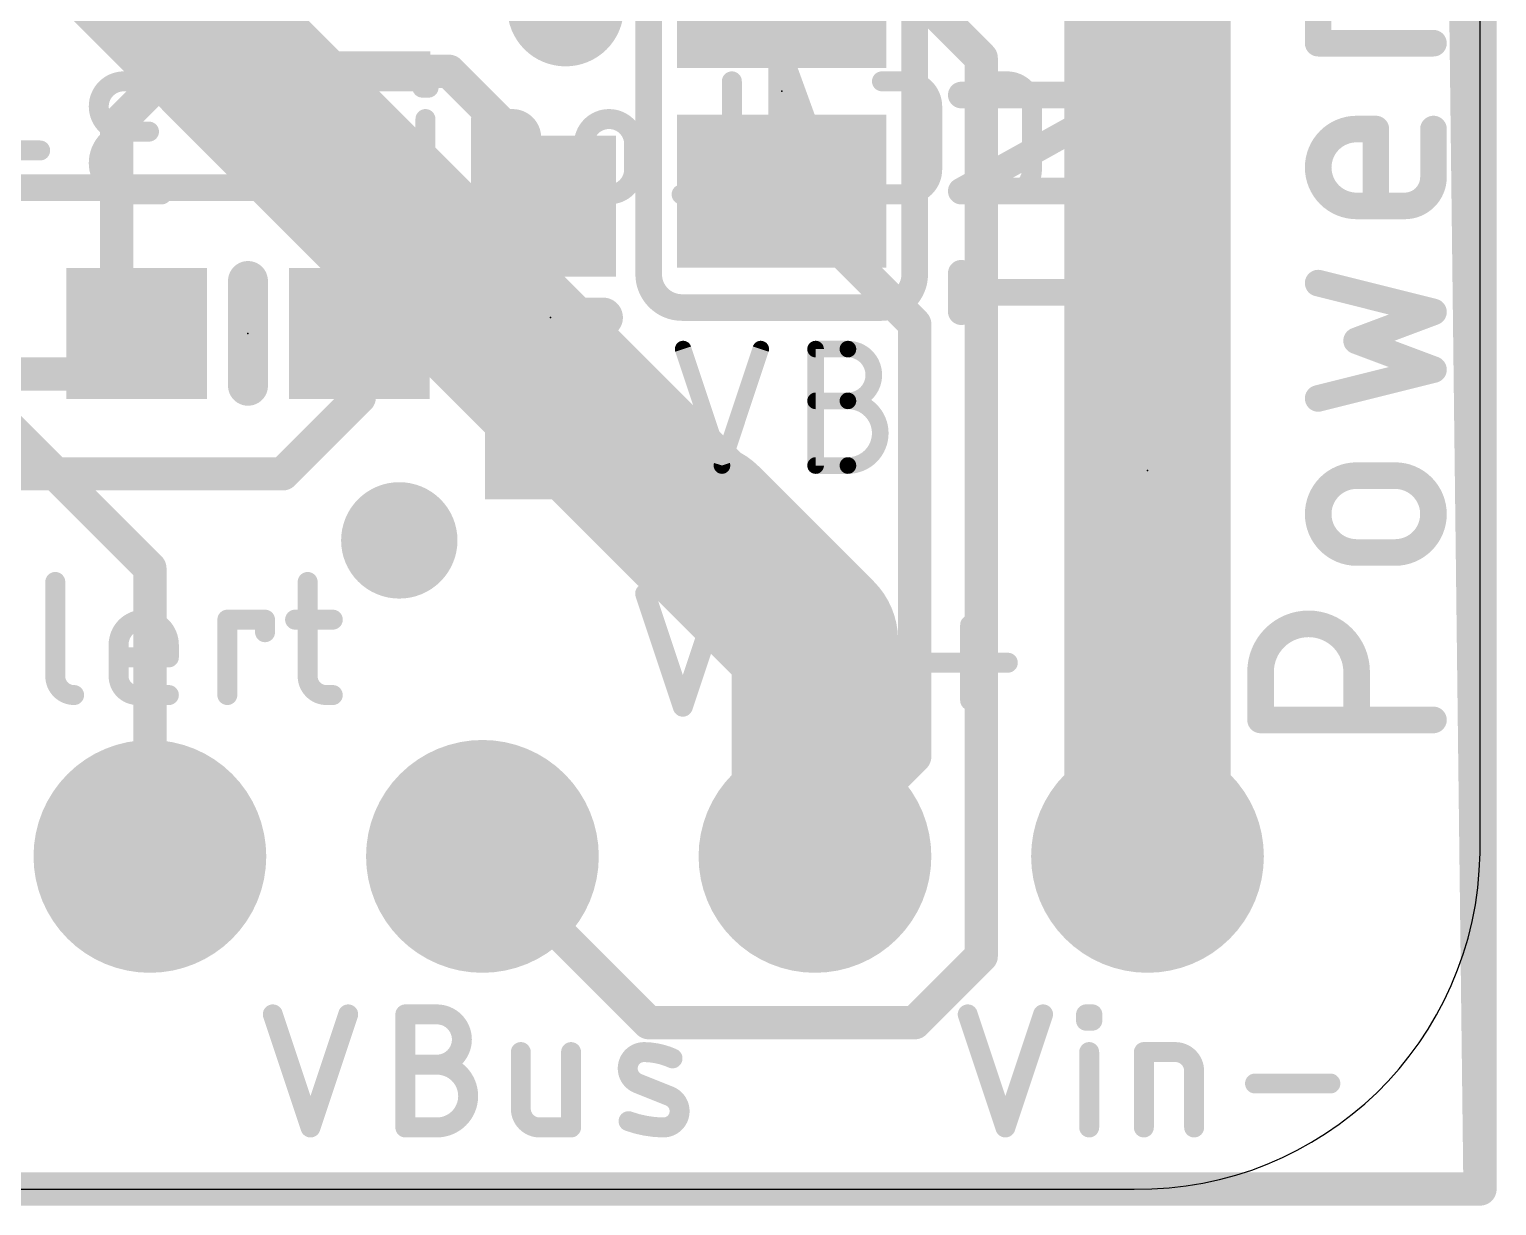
# Model space of a CAD drawing. Extents: x -0.1 to 23, y -0.1 to 23.
# Drawn here: x 11.78 to 22.99, y -0.13 to 8.86 of the extents above; entities that cross this region are included whole.
import ezdxf

# ---------------------------------------------------------------- set-up
doc = ezdxf.new("R2010")
doc.units = 0
for name, color, linetype in [('1', 12, 'CONTINUOUS'), ('16', 5, 'CONTINUOUS'), ('17', 110, 'CONTINUOUS'), ('18', 110, 'CONTINUOUS'), ('20', 31, 'CONTINUOUS'), ('21', 40, 'CONTINUOUS'), ('22', 6, 'CONTINUOUS'), ('23', 53, 'CONTINUOUS')]:
    doc.layers.add(name, color=color, linetype=linetype)

# ---------------------------------------------------------------- blocks, each defined once
blk = doc.blocks.new('RECT')
blk.add_solid([(-0.5, -0.5), (0.5, -0.5), (-0.5, 0.5), (0.5, 0.5)])
blk = doc.blocks.new('PIE')
at = {"const_width": 0.5}
blk.add_lwpolyline([(0, -0.25, 1), (0, 0.25, 1), (0, -0.25)], format="xyb", dxfattribs=at)
blk = doc.blocks.new('ROUNDP')
at = {"const_width": 0.5}
blk.add_lwpolyline([(0, -0.25, 1), (0, 0.25, 1), (0, -0.25)], format="xyb", dxfattribs=at)
blk = doc.blocks.new('ROUNDV')
at = {"const_width": 0.5}
blk.add_lwpolyline([(0, -0.25, 1), (0, 0.25, 1), (0, -0.25)], format="xyb", dxfattribs=at)

msp = doc.modelspace()

# ---------------------------------------------------------------- linework, layer by layer
at = {"layer": '1', "const_width": 0.254}
for points in [[(22.733, 10.5664), (22.86, 0)], [(19.05, 8.636), (18.542, 9.144)], [(19.05, 8.636), (19.05, 1.778)], [(12.853, 8.535), (12.446, 8.128)], [(14.3478, 8.535), (12.853, 8.535)], [(14.3478, 8.535), (14.9845, 8.535)], [(15.7607, 7.7588), (14.9845, 8.535)], [(12.446, 8.128), (12.446, 6.5336)], [(14.3478, 7.885), (14.3478, 6.5821)], [(15.7607, 7.5048), (15.7607, 7.7588)], [(17.526, 7.62), (18.542, 6.604)], [(18.542, 6.604), (18.542, 3.302)], [(12.5993, 6.5336), (12.2887, 6.223)], [(12.5993, 6.5336), (12.446, 6.5336)], [(14.3478, 6.5821), (14.2993, 6.5336)], [(14.2993, 6.5336), (14.2993, 6.0443)], [(12.2887, 6.223), (9.15, 6.223)], [(14.2993, 6.0443), (13.716, 5.461)], [(13.716, 5.461), (10.16, 5.461)], [(17.78, 2.54), (18.542, 3.302)], [(15.24, 2.54), (16.51, 1.27)], [(18.542, 1.27), (19.05, 1.778)], [(16.51, 1.27), (18.542, 1.27)], [(22.86, 0), (0, 0)]]:
    msp.add_lwpolyline(points, dxfattribs=at)
at = {"layer": '1', "const_width": 0.127}
for points in [[(19.1135, 8.636, 1), (18.9865, 8.636)], [(19.0051, 8.5911, 1), (19.0949, 8.6809)], [(12.853, 8.5985, 1), (12.853, 8.4715)], [(12.8979, 8.4901, 1), (12.8081, 8.5799)], [(14.3478, 8.5985, 1), (14.3478, 8.4715)], [(14.3478, 8.4715, 1), (14.3478, 8.5985)], [(15.0294, 8.5799, 1), (14.9396, 8.4901)], [(14.9845, 8.4715, 1), (14.9845, 8.5985)], [(12.5095, 8.128, 1), (12.3825, 8.128)], [(12.4011, 8.1729, 1), (12.4909, 8.0831)], [(14.4113, 7.885, 1), (14.2843, 7.885)], [(15.8242, 7.7588, 1), (15.6972, 7.7588)], [(15.7158, 7.7139, 1), (15.8056, 7.8037)], [(17.5709, 7.6649, 1), (17.4811, 7.5751)], [(15.6972, 7.5048, 1), (15.8242, 7.5048)], [(18.6055, 6.604, 1), (18.4785, 6.604)], [(12.446, 6.5971, 1), (12.446, 6.4701)], [(12.6442, 6.4887, 1), (12.5544, 6.5785)], [(12.5993, 6.4701, 1), (12.5993, 6.5971)], [(14.3628, 6.5336, 1), (14.2358, 6.5336)], [(14.2544, 6.5785, 1), (14.3442, 6.4887)], [(14.2843, 6.5821, 1), (14.4113, 6.5821)], [(14.3927, 6.5372, 1), (14.3029, 6.627)], [(18.4971, 6.5591, 1), (18.5869, 6.6489)], [(12.3825, 6.5336, 1), (12.5095, 6.5336)], [(12.2438, 6.2679, 1), (12.3336, 6.1781)], [(12.2887, 6.1595, 1), (12.2887, 6.2865)], [(14.3442, 5.9994, 1), (14.2544, 6.0892)], [(14.2358, 6.0443, 1), (14.3628, 6.0443)], [(13.6711, 5.5059, 1), (13.7609, 5.4161)], [(13.716, 5.3975, 1), (13.716, 5.5245)], [(18.4785, 3.302, 1), (18.6055, 3.302)], [(18.5869, 3.2571, 1), (18.4971, 3.3469)], [(15.2849, 2.5849, 1), (15.1951, 2.4951)], [(17.7351, 2.5849, 1), (17.8249, 2.4951)], [(18.9865, 1.778, 1), (19.1135, 1.778)], [(19.0949, 1.7331, 1), (19.0051, 1.8229)], [(16.51, 1.3335, 1), (16.51, 1.2065)], [(16.4651, 1.2251, 1), (16.5549, 1.3149)], [(18.4971, 1.3149, 1), (18.5869, 1.2251)], [(18.542, 1.2065, 1), (18.542, 1.3335)], [(22.86, -0.0635, 1), (22.86, 0.0635)], [(22.7965, -0.0008, 1), (22.9235, 0.0008)]]:
    msp.add_lwpolyline(points, format="xyb", dxfattribs=at)
at = {"layer": '16'}
for points, const_width in [([(16.8677, 5.0673), (8.89, 13.045)], 1.27), ([(20.32, 2.54), (20.32, 12.7)], 1.27), ([(22.86, 10.5156), (22.86, 0)], 0.254), ([(12.7, 4.7403), (10.0108, 7.4295)], 0.254), ([(16.9037, 5.0673), (16.8677, 5.0673)], 1.27), ([(17.78, 4.191), (16.9037, 5.0673)], 1.27), ([(12.7, 2.54), (12.7, 4.7403)], 0.254), ([(17.78, 2.54), (17.78, 4.191)], 1.27), ([(22.86, 0), (0, 0)], 0.254)]:
    msp.add_lwpolyline(points, dxfattribs=dict(at, const_width=const_width))
for points, const_width in [([(16.8677, 5.3848, 1), (16.8677, 4.7498)], 0.635), ([(17.1282, 5.2918, 1), (16.6792, 4.8428)], 0.635), ([(16.6432, 4.8428, 1), (17.0922, 5.2918)], 0.635), ([(16.9037, 4.7498, 1), (16.9037, 5.3848)], 0.635), ([(12.7635, 4.7403, 1), (12.6365, 4.7403)], 0.127), ([(12.6551, 4.6954, 1), (12.7449, 4.7852)], 0.127), ([(18.0975, 4.191, 1), (17.4625, 4.191)], 0.635), ([(17.5555, 3.9665, 1), (18.0045, 4.4155)], 0.635), ([(17.4625, 2.54, 1), (18.0975, 2.54)], 0.635), ([(20.0025, 2.54, 1), (20.6375, 2.54)], 0.635), ([(12.6365, 2.54, 1), (12.7635, 2.54)], 0.127), ([(22.86, -0.0635, 1), (22.86, 0.0635)], 0.127), ([(22.7965, 0, 1), (22.9235, 0)], 0.127)]:
    msp.add_lwpolyline(points, format="xyb", dxfattribs=dict(at, const_width=const_width))
at = {"layer": '20'}
for p, q in [((22.86, 2.5654), (22.86, 19.8882)), ((2.54, 0), (20.2184, 0))]:
    msp.add_line(p, q, dxfattribs=at)
msp.add_arc((20.2565, 2.6035), 2.6038, 269.1616, 359.1616, dxfattribs=at)
at = {"layer": '21'}
for points, const_width in [([(16.51, 6.985), (16.51, 9.779)], 0.2032), ([(18.542, 9.779), (18.542, 6.985)], 0.2032), ([(21.6239, 8.7494), (21.6239, 9.1896)], 0.2032), ([(22.5044, 8.7494), (21.6239, 8.7494)], 0.2032), ([(18.8976, 7.6199), (20.2184, 8.3537)], 0.2032), ([(20.2184, 8.3537), (18.8976, 8.3537)], 0.2032), ([(21.9174, 8.0939), (22.0641, 8.0939)], 0.2032), ([(22.0641, 8.0939), (22.0641, 7.5069)], 0.2032), ([(22.5044, 8.0939), (22.5044, 7.727)], 0.2032), ([(13.5858, 7.6454), (9.2742, 7.6454)], 0.2032), ([(20.2184, 7.6199), (18.8976, 7.6199)], 0.2032), ([(22.2843, 7.5069), (21.9174, 7.5069)], 0.2032), ([(13.4493, 6.9336), (13.4493, 6.1336)], 0.3048), ([(18.8976, 6.6993), (18.8976, 6.9928)], 0.2032), ([(20.2184, 6.6993), (20.2184, 6.9928)], 0.2032), ([(22.5044, 6.6973), (21.6239, 6.9174)], 0.2032), ([(18.8976, 6.8461), (20.2184, 6.8461)], 0.2032), ([(16.1607, 6.6548), (15.3607, 6.6548)], 0.3048), ([(18.288, 6.731), (16.764, 6.731)], 0.2032), ([(21.9174, 6.4771), (22.5044, 6.6973)], 0.2032), ([(22.5044, 6.257), (21.9174, 6.4771)], 0.2032), ([(16.7732, 6.4135), (17.0696, 5.5245)], 0.127), ([(17.0696, 5.5245), (17.3659, 6.4135)], 0.127), ([(17.7849, 5.5245), (17.7849, 6.4135)], 0.127), ([(17.7849, 6.4135), (18.0318, 6.4135)], 0.127), ([(21.6239, 6.0369), (22.5044, 6.257)], 0.2032), ([(17.7849, 6.0184), (18.0318, 6.0184)], 0.127), ([(18.0318, 5.5245), (17.7849, 5.5245)], 0.127), ([(21.9174, 5.4474), (22.2109, 5.4474)], 0.2032), ([(22.2109, 4.8604), (21.9174, 4.8604)], 0.2032), ([(11.9773, 4.6355), (11.9773, 3.9158)], 0.1524), ([(13.9051, 4.6355), (13.9051, 3.9158)], 0.1524), ([(16.4829, 4.5466), (16.7708, 3.683)], 0.1524), ([(16.7708, 3.683), (17.0587, 4.5466)], 0.1524), ([(17.3869, 4.4986), (17.3869, 4.5466)], 0.1524), ([(17.3869, 4.5466), (17.4349, 4.5466)], 0.1524), ([(17.4349, 4.5466), (17.4349, 4.4986)], 0.1524), ([(17.4349, 4.4986), (17.3869, 4.4986)], 0.1524), ([(13.2917, 3.7719), (13.2917, 4.3476)], 0.1524), ([(13.2917, 4.3476), (13.5796, 4.3476)], 0.1524), ([(13.5796, 4.3476), (13.5796, 4.2517)], 0.1524), ([(13.8091, 4.3476), (14.097, 4.3476)], 0.1524), ([(18.9653, 3.731), (18.9653, 4.3067)], 0.1524), ([(17.4109, 3.683), (17.4109, 4.2587)], 0.1524), ([(17.8285, 3.683), (17.8285, 4.2587)], 0.1524), ([(17.8285, 4.2587), (18.0684, 4.2587)], 0.1524), ([(12.4611, 3.9158), (12.4611, 4.1557)], 0.1524), ([(12.845, 4.1557), (12.845, 4.0598)], 0.1524), ([(18.2124, 4.1148), (18.2124, 3.683)], 0.1524), ([(12.845, 4.0598), (12.4611, 4.0598)], 0.1524), ([(18.6775, 4.0188), (19.2532, 4.0188)], 0.1524), ([(21.1836, 3.5819), (21.1836, 3.9488)], 0.2032), ([(21.9174, 3.9488), (21.9174, 3.5819)], 0.2032), ([(12.845, 3.7719), (12.6051, 3.7719)], 0.1524), ([(14.049, 3.7719), (14.097, 3.7719)], 0.1524), ([(22.5044, 3.5819), (21.1836, 3.5819)], 0.2032), ([(13.639, 1.3335), (13.9268, 0.4699)], 0.1524), ([(13.9268, 0.4699), (14.2147, 1.3335)], 0.1524), ([(14.6513, 0.4699), (14.6513, 1.3335)], 0.1524), ([(14.6513, 1.3335), (14.8912, 1.3335)], 0.1524), ([(18.9467, 1.3335), (19.2346, 0.4699)], 0.1524), ([(19.2346, 0.4699), (19.5225, 1.3335)], 0.1524), ([(19.8507, 1.2855), (19.8507, 1.3335)], 0.1524), ([(19.8507, 1.3335), (19.8986, 1.3335)], 0.1524), ([(19.8986, 1.2855), (19.8507, 1.2855)], 0.1524), ([(19.8986, 1.3335), (19.8986, 1.2855)], 0.1524), ([(15.5332, 1.0456), (15.5332, 0.6138)], 0.1524), ([(15.9171, 0.4699), (15.9171, 1.0456)], 0.1524), ([(19.8747, 0.4699), (19.8747, 1.0456)], 0.1524), ([(20.2923, 0.4699), (20.2923, 1.0456)], 0.1524), ([(20.2923, 1.0456), (20.5322, 1.0456)], 0.1524), ([(14.6513, 0.9497), (14.8912, 0.9497)], 0.1524), ([(20.6762, 0.9017), (20.6762, 0.4699)], 0.1524), ([(16.668, 0.7098), (16.4282, 0.8057)], 0.1524), ([(21.1413, 0.8057), (21.717, 0.8057)], 0.1524), ([(14.8912, 0.4699), (14.6513, 0.4699)], 0.1524), ([(15.6772, 0.4699), (15.9171, 0.4699)], 0.1524)]:
    msp.add_lwpolyline(points, dxfattribs=dict(at, const_width=const_width))
for points, const_width in [([(21.6239, 8.8002, 1), (21.6239, 8.6986)], 0.1016), ([(21.5731, 8.7494, 1), (21.6747, 8.7494)], 0.1016), ([(22.5044, 8.6986, 1), (22.5044, 8.8002)], 0.1016), ([(18.8976, 8.4045, 1), (18.8976, 8.3029)], 0.1016), ([(20.2431, 8.3093, 1), (20.1937, 8.3981)], 0.1016), ([(20.2184, 8.3029, 1), (20.2184, 8.4045)], 0.1016), ([(21.9174, 8.0939, 1), (21.9174, 7.5069)], 0.2032), ([(21.9174, 8.1447, 1), (21.9174, 8.0431)], 0.1016), ([(21.9174, 8.0431, 1), (21.9174, 8.1447)], 0.1016), ([(22.1149, 8.0939, 1), (22.0133, 8.0939)], 0.1016), ([(22.0641, 8.0431, 1), (22.0641, 8.1447)], 0.1016), ([(22.5552, 8.0939, 1), (22.4536, 8.0939)], 0.1016), ([(13.5858, 7.5946, 1), (13.5858, 7.6962)], 0.1016), ([(22.2843, 7.5069, 0.4142), (22.5044, 7.727)], 0.2032), ([(22.5552, 7.727, 1), (22.4536, 7.727)], 0.1016), ([(22.4536, 7.727, 1), (22.5552, 7.727)], 0.1016), ([(18.8976, 7.6707, 1), (18.8976, 7.5691)], 0.1016), ([(18.8729, 7.6643, 1), (18.9223, 7.5755)], 0.1016), ([(20.2184, 7.5691, 1), (20.2184, 7.6707)], 0.1016), ([(21.9174, 7.5577, 1), (21.9174, 7.4561)], 0.1016), ([(21.9174, 7.4561, 1), (21.9174, 7.5577)], 0.1016), ([(22.0133, 7.5069, 1), (22.1149, 7.5069)], 0.1016), ([(22.2843, 7.5577, 1), (22.2843, 7.4561)], 0.1016), ([(22.2843, 7.4561, 1), (22.2843, 7.5577)], 0.1016), ([(13.5255, 6.9336, 1), (13.3731, 6.9336)], 0.1524), ([(16.51, 6.985, 0.4142), (16.764, 6.731)], 0.2032), ([(16.5608, 6.985, 1), (16.4592, 6.985)], 0.1016), ([(18.288, 6.731, 0.4142), (18.542, 6.985)], 0.2032), ([(18.5928, 6.985, 1), (18.4912, 6.985)], 0.1016), ([(18.9484, 6.9928, 1), (18.8468, 6.9928)], 0.1016), ([(20.2692, 6.9928, 1), (20.1676, 6.9928)], 0.1016), ([(16.4592, 6.985, 1), (16.5608, 6.985)], 0.1016), ([(18.4912, 6.985, 1), (18.5928, 6.985)], 0.1016), ([(21.6362, 6.9667, 1), (21.6115, 6.8681)], 0.1016), ([(18.8976, 6.8969, 1), (18.8976, 6.7953)], 0.1016), ([(20.2184, 6.7953, 1), (20.2184, 6.8969)], 0.1016), ([(15.3607, 6.731, 1), (15.3607, 6.5786)], 0.1524), ([(16.1607, 6.5786, 1), (16.1607, 6.731)], 0.1524), ([(16.764, 6.7818, 1), (16.764, 6.6802)], 0.1016), ([(16.764, 6.6802, 1), (16.764, 6.7818)], 0.1016), ([(18.288, 6.7818, 1), (18.288, 6.6802)], 0.1016), ([(18.288, 6.6802, 1), (18.288, 6.7818)], 0.1016), ([(18.8468, 6.6993, 1), (18.9484, 6.6993)], 0.1016), ([(20.1676, 6.6993, 1), (20.2692, 6.6993)], 0.1016), ([(22.5222, 6.6497, 1), (22.4866, 6.7448)], 0.1016), ([(22.4921, 6.648, 1), (22.5167, 6.7466)], 0.1016), ([(21.9352, 6.5247, 1), (21.8995, 6.4296)], 0.1016), ([(21.8995, 6.5247, 1), (21.9352, 6.4296)], 0.1016), ([(16.8034, 6.4235, 1), (16.7431, 6.4035)], 0.0635), ([(17.396, 6.4035, 1), (17.3358, 6.4235)], 0.0635), ([(17.8166, 6.4135, 1), (17.7531, 6.4135)], 0.0635), ([(17.7849, 6.4452, 1), (17.7849, 6.3818)], 0.0635), ([(18.0318, 6.0184, 1), (18.0318, 6.4135)], 0.127), ([(18.0318, 6.4452, 1), (18.0318, 6.3818)], 0.0635), ([(18.0318, 6.3818, 1), (18.0318, 6.4452)], 0.0635), ([(22.4866, 6.2094, 1), (22.5222, 6.3046)], 0.1016), ([(22.5167, 6.2077, 1), (22.4921, 6.3063)], 0.1016), ([(13.3731, 6.1336, 1), (13.5255, 6.1336)], 0.1524), ([(17.7849, 6.0501, 1), (17.7849, 5.9866)], 0.0635), ([(18.0318, 5.5245, 1), (18.0318, 6.0184)], 0.127), ([(18.0318, 6.0501, 1), (18.0318, 5.9866)], 0.0635), ([(18.0318, 6.0501, 1), (18.0318, 5.9866)], 0.0635), ([(18.0318, 5.9866, 1), (18.0318, 6.0501)], 0.0635), ([(21.6115, 6.0862, 1), (21.6362, 5.9876)], 0.1016), ([(17.0395, 5.5345, 1), (17.0997, 5.5145)], 0.0635), ([(17.0395, 5.5145, 1), (17.0997, 5.5345)], 0.0635), ([(17.7531, 5.5245, 1), (17.8166, 5.5245)], 0.0635), ([(17.7849, 5.5563, 1), (17.7849, 5.4928)], 0.0635), ([(18.0318, 5.5563, 1), (18.0318, 5.4928)], 0.0635), ([(18.0318, 5.4928, 1), (18.0318, 5.5563)], 0.0635), ([(21.9174, 5.4474, 1), (21.9174, 4.8604)], 0.2032), ([(21.9174, 5.4982, 1), (21.9174, 5.3966)], 0.1016), ([(21.9174, 5.3966, 1), (21.9174, 5.4982)], 0.1016), ([(22.2109, 4.8604, 1), (22.2109, 5.4474)], 0.2032), ([(22.2109, 5.4982, 1), (22.2109, 5.3966)], 0.1016), ([(22.2109, 5.3966, 1), (22.2109, 5.4982)], 0.1016), ([(21.9174, 4.9112, 1), (21.9174, 4.8096)], 0.1016), ([(21.9174, 4.8096, 1), (21.9174, 4.9112)], 0.1016), ([(22.2109, 4.9112, 1), (22.2109, 4.8096)], 0.1016), ([(22.2109, 4.8096, 1), (22.2109, 4.9112)], 0.1016), ([(12.0154, 4.6355, 1), (11.9392, 4.6355)], 0.0762), ([(13.9432, 4.6355, 1), (13.867, 4.6355)], 0.0762), ([(16.5191, 4.5586, 1), (16.4468, 4.5346)], 0.0762), ([(17.0948, 4.5346, 1), (17.0225, 4.5586)], 0.0762), ([(17.425, 4.5466, 1), (17.3488, 4.5466)], 0.0762), ([(17.3869, 4.5847, 1), (17.3869, 4.5085)], 0.0762), ([(17.473, 4.5466, 1), (17.3968, 4.5466)], 0.0762), ([(17.4349, 4.5085, 1), (17.4349, 4.5847)], 0.0762), ([(17.3869, 4.5367, 1), (17.3869, 4.4605)], 0.0762), ([(17.3488, 4.4986, 1), (17.425, 4.4986)], 0.0762), ([(17.3968, 4.4986, 1), (17.473, 4.4986)], 0.0762), ([(17.4349, 4.4605, 1), (17.4349, 4.5367)], 0.0762), ([(12.845, 4.1557, 1), (12.4611, 4.1557)], 0.1524), ([(13.3298, 4.3476, 1), (13.2536, 4.3476)], 0.0762), ([(13.2917, 4.3857, 1), (13.2917, 4.3095)], 0.0762), ([(13.6177, 4.3476, 1), (13.5415, 4.3476)], 0.0762), ([(13.5796, 4.3095, 1), (13.5796, 4.3857)], 0.0762), ([(13.8091, 4.3857, 1), (13.8091, 4.3095)], 0.0762), ([(14.097, 4.3095, 1), (14.097, 4.3857)], 0.0762), ([(19.0034, 4.3067, 1), (18.9272, 4.3067)], 0.0762), ([(21.9174, 3.9488, 1), (21.1836, 3.9488)], 0.2032), ([(13.5415, 4.2517, 1), (13.6177, 4.2517)], 0.0762), ([(17.449, 4.2587, 1), (17.3728, 4.2587)], 0.0762), ([(17.8666, 4.2587, 1), (17.7904, 4.2587)], 0.0762), ([(17.8285, 4.2968, 1), (17.8285, 4.2206)], 0.0762), ([(18.2124, 4.1148, 0.4142), (18.0684, 4.2587)], 0.1524), ([(18.0684, 4.2968, 1), (18.0684, 4.2206)], 0.0762), ([(18.0684, 4.2206, 1), (18.0684, 4.2968)], 0.0762), ([(12.4992, 4.1557, 1), (12.423, 4.1557)], 0.0762), ([(12.423, 4.1557, 1), (12.4992, 4.1557)], 0.0762), ([(12.8831, 4.1557, 1), (12.8069, 4.1557)], 0.0762), ([(12.8069, 4.1557, 1), (12.8831, 4.1557)], 0.0762), ([(18.2505, 4.1148, 1), (18.1743, 4.1148)], 0.0762), ([(18.1743, 4.1148, 1), (18.2505, 4.1148)], 0.0762), ([(12.4611, 4.0979, 1), (12.4611, 4.0217)], 0.0762), ([(12.8069, 4.0598, 1), (12.8831, 4.0598)], 0.0762), ([(12.845, 4.0217, 1), (12.845, 4.0979)], 0.0762), ([(18.6775, 4.0569, 1), (18.6775, 3.9807)], 0.0762), ([(19.2532, 3.9807, 1), (19.2532, 4.0569)], 0.0762), ([(21.2344, 3.9488, 1), (21.1328, 3.9488)], 0.1016), ([(21.9682, 3.9488, 1), (21.8666, 3.9488)], 0.1016), ([(11.9773, 3.9158, 0.4142), (12.1213, 3.7719)], 0.1524), ([(12.0154, 3.9158, 1), (11.9392, 3.9158)], 0.0762), ([(11.9392, 3.9158, 1), (12.0154, 3.9158)], 0.0762), ([(12.4611, 3.9158, 0.4142), (12.6051, 3.7719)], 0.1524), ([(12.4992, 3.9158, 1), (12.423, 3.9158)], 0.0762), ([(12.423, 3.9158, 1), (12.4992, 3.9158)], 0.0762), ([(13.9051, 3.9158, 0.4142), (14.049, 3.7719)], 0.1524), ([(13.9432, 3.9158, 1), (13.867, 3.9158)], 0.0762), ([(13.867, 3.9158, 1), (13.9432, 3.9158)], 0.0762), ([(21.1328, 3.9488, 1), (21.2344, 3.9488)], 0.1016), ([(21.8666, 3.9488, 1), (21.9682, 3.9488)], 0.1016), ([(12.1213, 3.7338, 1), (12.1213, 3.81)], 0.0762), ([(12.6051, 3.81, 1), (12.6051, 3.7338)], 0.0762), ([(12.6051, 3.7338, 1), (12.6051, 3.81)], 0.0762), ([(12.845, 3.7338, 1), (12.845, 3.81)], 0.0762), ([(14.049, 3.81, 1), (14.049, 3.7338)], 0.0762), ([(14.049, 3.7338, 1), (14.049, 3.81)], 0.0762), ([(14.097, 3.7338, 1), (14.097, 3.81)], 0.0762), ([(13.2536, 3.7719, 1), (13.3298, 3.7719)], 0.0762), ([(16.7346, 3.695, 1), (16.8069, 3.671)], 0.0762), ([(16.7346, 3.671, 1), (16.8069, 3.695)], 0.0762), ([(17.3728, 3.683, 1), (17.449, 3.683)], 0.0762), ([(17.7904, 3.683, 1), (17.8666, 3.683)], 0.0762), ([(18.1743, 3.683, 1), (18.2505, 3.683)], 0.0762), ([(18.9272, 3.731, 1), (19.0034, 3.731)], 0.0762), ([(21.1836, 3.6327, 1), (21.1836, 3.5311)], 0.1016), ([(21.1328, 3.5819, 1), (21.2344, 3.5819)], 0.1016), ([(21.8666, 3.5819, 1), (21.9682, 3.5819)], 0.1016), ([(22.5044, 3.5311, 1), (22.5044, 3.6327)], 0.1016), ([(13.6751, 1.3455, 1), (13.6028, 1.3215)], 0.0762), ([(14.2508, 1.3215, 1), (14.1786, 1.3455)], 0.0762), ([(14.6894, 1.3335, 1), (14.6132, 1.3335)], 0.0762), ([(14.6513, 1.3716, 1), (14.6513, 1.2954)], 0.0762), ([(14.8912, 0.9497, 1), (14.8912, 1.3335)], 0.1524), ([(14.8912, 1.3716, 1), (14.8912, 1.2954)], 0.0762), ([(14.8912, 1.2954, 1), (14.8912, 1.3716)], 0.0762), ([(18.9829, 1.3455, 1), (18.9106, 1.3215)], 0.0762), ([(19.5586, 1.3215, 1), (19.4863, 1.3455)], 0.0762), ([(19.8888, 1.3335, 1), (19.8126, 1.3335)], 0.0762), ([(19.8507, 1.3716, 1), (19.8507, 1.2954)], 0.0762), ([(19.8507, 1.3236, 1), (19.8507, 1.2474)], 0.0762), ([(19.9367, 1.3335, 1), (19.8605, 1.3335)], 0.0762), ([(19.8986, 1.2954, 1), (19.8986, 1.3716)], 0.0762), ([(19.8986, 1.2474, 1), (19.8986, 1.3236)], 0.0762), ([(19.8126, 1.2855, 1), (19.8888, 1.2855)], 0.0762), ([(19.8605, 1.2855, 1), (19.9367, 1.2855)], 0.0762), ([(15.5713, 1.0456, 1), (15.4951, 1.0456)], 0.0762), ([(15.9552, 1.0456, 1), (15.879, 1.0456)], 0.0762), ([(16.4761, 1.0456, 0.8318), (16.4282, 0.8057)], 0.1524), ([(16.692, 0.9977, 0.1025), (16.4761, 1.0456)], 0.1524), ([(16.4767, 1.0837, 1), (16.4756, 1.0075)], 0.0762), ([(16.4756, 1.0075, 1), (16.4767, 1.0837)], 0.0762), ([(19.9128, 1.0456, 1), (19.8366, 1.0456)], 0.0762), ([(20.3304, 1.0456, 1), (20.2542, 1.0456)], 0.0762), ([(20.2923, 1.0837, 1), (20.2923, 1.0075)], 0.0762), ([(20.6762, 0.9017, 0.4142), (20.5322, 1.0456)], 0.1524), ([(20.5322, 1.0837, 1), (20.5322, 1.0075)], 0.0762), ([(20.5322, 1.0075, 1), (20.5322, 1.0837)], 0.0762), ([(14.6513, 0.9878, 1), (14.6513, 0.9116)], 0.0762), ([(14.8912, 0.4699, 1), (14.8912, 0.9497)], 0.1524), ([(14.8912, 0.9878, 1), (14.8912, 0.9116)], 0.0762), ([(14.8912, 0.9878, 1), (14.8912, 0.9116)], 0.0762), ([(14.8912, 0.9116, 1), (14.8912, 0.9878)], 0.0762), ([(16.6764, 0.9629, 1), (16.7077, 1.0324)], 0.0762), ([(20.7143, 0.9017, 1), (20.6381, 0.9017)], 0.0762), ([(20.6381, 0.9017, 1), (20.7143, 0.9017)], 0.0762), ([(16.4423, 0.8411, 1), (16.414, 0.7704)], 0.0762), ([(16.414, 0.7704, 1), (16.4423, 0.8411)], 0.0762), ([(16.6201, 0.4699, 0.8318), (16.668, 0.7098)], 0.1524), ([(16.6822, 0.7452, 1), (16.6539, 0.6744)], 0.0762), ([(21.1413, 0.8438, 1), (21.1413, 0.7676)], 0.0762), ([(21.717, 0.7676, 1), (21.717, 0.8438)], 0.0762), ([(15.5332, 0.6138, 0.4142), (15.6772, 0.4699)], 0.1524), ([(15.5713, 0.6138, 1), (15.4951, 0.6138)], 0.0762), ([(16.6539, 0.6744, 1), (16.6822, 0.7452)], 0.0762), ([(15.4951, 0.6138, 1), (15.5713, 0.6138)], 0.0762), ([(16.3562, 0.5179, 0.083), (16.6201, 0.4699)], 0.1524), ([(16.3691, 0.5537, 1), (16.3433, 0.482)], 0.0762), ([(13.8907, 0.4819, 1), (13.963, 0.4579)], 0.0762), ([(13.8907, 0.4579, 1), (13.963, 0.4819)], 0.0762), ([(14.6513, 0.508, 1), (14.6513, 0.4318)], 0.0762), ([(14.6132, 0.4699, 1), (14.6894, 0.4699)], 0.0762), ([(14.8912, 0.508, 1), (14.8912, 0.4318)], 0.0762), ([(14.8912, 0.4318, 1), (14.8912, 0.508)], 0.0762), ([(15.6772, 0.508, 1), (15.6772, 0.4318)], 0.0762), ([(15.6772, 0.4318, 1), (15.6772, 0.508)], 0.0762), ([(15.879, 0.4699, 1), (15.9552, 0.4699)], 0.0762), ([(15.9171, 0.4318, 1), (15.9171, 0.508)], 0.0762), ([(16.6206, 0.508, 1), (16.6195, 0.4318)], 0.0762), ([(16.6195, 0.4318, 1), (16.6206, 0.508)], 0.0762), ([(19.1984, 0.4819, 1), (19.2707, 0.4579)], 0.0762), ([(19.1984, 0.4579, 1), (19.2707, 0.4819)], 0.0762), ([(19.8366, 0.4699, 1), (19.9128, 0.4699)], 0.0762), ([(20.2542, 0.4699, 1), (20.3304, 0.4699)], 0.0762), ([(20.6381, 0.4699, 1), (20.7143, 0.4699)], 0.0762)]:
    msp.add_lwpolyline(points, format="xyb", dxfattribs=dict(at, const_width=const_width))
at = {"layer": '22', "const_width": 0.1524}
for points in [[(17.9533, 7.4986), (17.5695, 8.5542)], [(12.7892, 8.4582), (12.5014, 8.4582)], [(14.8288, 8.4582), (14.7809, 8.4582)], [(14.7809, 8.4582), (14.7809, 8.4102)], [(14.8288, 8.4102), (14.8288, 8.4582)], [(17.1453, 8.4582), (17.1453, 7.5946)], [(18.4837, 8.4582), (18.2918, 8.4582)], [(19.2457, 8.4582), (19.0538, 8.4582)], [(20.1083, 7.5946), (19.8205, 8.4582)], [(20.3962, 8.4582), (20.1083, 7.5946)], [(14.7809, 8.4102), (14.8288, 8.4102)], [(18.6757, 7.7865), (18.6757, 8.2663)], [(19.4376, 7.7865), (19.4376, 8.2663)], [(14.2722, 8.1703), (14.0803, 8.1703)], [(14.8049, 7.5946), (14.8049, 8.1703)], [(15.4692, 8.1703), (15.2293, 8.1703)], [(15.2293, 8.1703), (15.2293, 7.4507)], [(12.5014, 8.0744), (12.6933, 8.0744)], [(13.7316, 8.0984), (13.6836, 8.0984)], [(13.6836, 8.0984), (13.6836, 8.0504)], [(13.6836, 8.0504), (13.7316, 8.0504)], [(13.7316, 8.0504), (13.7316, 8.0984)], [(14.4161, 7.7385), (14.4161, 8.0264)], [(15.6131, 7.7385), (15.6131, 8.0264)], [(11.8618, 7.9304), (11.2861, 7.9304)], [(16.015, 7.9784), (16.015, 7.7865)], [(16.3988, 7.7865), (16.3988, 7.9784)], [(13.7316, 7.7145), (13.6836, 7.7145)], [(13.6836, 7.7145), (13.6836, 7.6666)], [(13.6836, 7.6666), (13.7316, 7.6666)], [(13.7316, 7.6666), (13.7316, 7.7145)], [(12.7892, 7.5946), (12.5493, 7.5946)], [(14.0803, 7.5946), (14.2722, 7.5946)], [(15.2293, 7.5946), (15.4692, 7.5946)], [(17.1453, 7.5946), (16.7614, 7.5946)], [(18.2918, 7.5946), (18.4837, 7.5946)], [(19.0538, 7.5946), (19.2457, 7.5946)], [(15.3732, 7.3067), (15.5652, 7.3067)]]:
    msp.add_lwpolyline(points, dxfattribs=at)
at = {"layer": '22'}
for points, const_width in [([(17.6053, 8.5672, 1), (17.5337, 8.5411)], 0.0762), ([(12.5014, 8.4582, 1), (12.5014, 8.0744)], 0.1524), ([(12.5014, 8.4963, 1), (12.5014, 8.4201)], 0.0762), ([(12.5014, 8.4201, 1), (12.5014, 8.4963)], 0.0762), ([(12.7892, 8.4201, 1), (12.7892, 8.4963)], 0.0762), ([(14.7809, 8.4963, 1), (14.7809, 8.4201)], 0.0762), ([(14.819, 8.4582, 1), (14.7428, 8.4582)], 0.0762), ([(14.8669, 8.4582, 1), (14.7907, 8.4582)], 0.0762), ([(14.8288, 8.4201, 1), (14.8288, 8.4963)], 0.0762), ([(17.1834, 8.4582, 1), (17.1072, 8.4582)], 0.0762), ([(18.2918, 8.4963, 1), (18.2918, 8.4201)], 0.0762), ([(18.6757, 8.2663, 0.4142), (18.4837, 8.4582)], 0.1524), ([(18.4837, 8.4963, 1), (18.4837, 8.4201)], 0.0762), ([(18.4837, 8.4201, 1), (18.4837, 8.4963)], 0.0762), ([(19.0538, 8.4963, 1), (19.0538, 8.4201)], 0.0762), ([(19.4376, 8.2663, 0.4142), (19.2457, 8.4582)], 0.1524), ([(19.2457, 8.4963, 1), (19.2457, 8.4201)], 0.0762), ([(19.2457, 8.4201, 1), (19.2457, 8.4963)], 0.0762), ([(19.8566, 8.4702, 1), (19.7843, 8.4462)], 0.0762), ([(20.4323, 8.4462, 1), (20.3601, 8.4702)], 0.0762), ([(14.7809, 8.4483, 1), (14.7809, 8.3721)], 0.0762), ([(14.7428, 8.4102, 1), (14.819, 8.4102)], 0.0762), ([(14.7907, 8.4102, 1), (14.8669, 8.4102)], 0.0762), ([(14.8288, 8.3721, 1), (14.8288, 8.4483)], 0.0762), ([(18.7138, 8.2663, 1), (18.6376, 8.2663)], 0.0762), ([(18.6376, 8.2663, 1), (18.7138, 8.2663)], 0.0762), ([(19.4757, 8.2663, 1), (19.3995, 8.2663)], 0.0762), ([(19.3995, 8.2663, 1), (19.4757, 8.2663)], 0.0762), ([(14.0803, 8.2084, 1), (14.0803, 8.1322)], 0.0762), ([(14.4161, 8.0264, 0.4142), (14.2722, 8.1703)], 0.1524), ([(14.2722, 8.2084, 1), (14.2722, 8.1322)], 0.0762), ([(14.2722, 8.1322, 1), (14.2722, 8.2084)], 0.0762), ([(14.843, 8.1703, 1), (14.7668, 8.1703)], 0.0762), ([(15.2293, 8.2084, 1), (15.2293, 8.1322)], 0.0762), ([(15.2674, 8.1703, 1), (15.1912, 8.1703)], 0.0762), ([(15.6131, 8.0264, 0.4142), (15.4692, 8.1703)], 0.1524), ([(15.4692, 8.2084, 1), (15.4692, 8.1322)], 0.0762), ([(15.4692, 8.1322, 1), (15.4692, 8.2084)], 0.0762), ([(16.3988, 7.9784, 1), (16.015, 7.9784)], 0.1524), ([(12.5493, 8.0744, 1), (12.5493, 7.5946)], 0.1524), ([(12.5014, 8.1125, 1), (12.5014, 8.0363)], 0.0762), ([(12.5014, 8.0363, 1), (12.5014, 8.1125)], 0.0762), ([(12.5493, 8.0363, 1), (12.5493, 8.1125)], 0.0762), ([(12.6933, 8.0363, 1), (12.6933, 8.1125)], 0.0762), ([(13.6836, 8.1365, 1), (13.6836, 8.0603)], 0.0762), ([(13.7217, 8.0984, 1), (13.6455, 8.0984)], 0.0762), ([(13.6836, 8.0885, 1), (13.6836, 8.0123)], 0.0762), ([(13.6455, 8.0504, 1), (13.7217, 8.0504)], 0.0762), ([(13.7697, 8.0984, 1), (13.6935, 8.0984)], 0.0762), ([(13.6935, 8.0504, 1), (13.7697, 8.0504)], 0.0762), ([(13.7316, 8.0603, 1), (13.7316, 8.1365)], 0.0762), ([(13.7316, 8.0123, 1), (13.7316, 8.0885)], 0.0762), ([(14.4542, 8.0264, 1), (14.378, 8.0264)], 0.0762), ([(15.6512, 8.0264, 1), (15.575, 8.0264)], 0.0762), ([(11.8618, 7.8923, 1), (11.8618, 7.9685)], 0.0762), ([(14.378, 8.0264, 1), (14.4542, 8.0264)], 0.0762), ([(15.575, 8.0264, 1), (15.6512, 8.0264)], 0.0762), ([(16.0531, 7.9784, 1), (15.9769, 7.9784)], 0.0762), ([(15.9769, 7.9784, 1), (16.0531, 7.9784)], 0.0762), ([(16.4369, 7.9784, 1), (16.3607, 7.9784)], 0.0762), ([(16.3607, 7.9784, 1), (16.4369, 7.9784)], 0.0762), ([(16.015, 7.7865, 1), (16.3988, 7.7865)], 0.1524), ([(16.0531, 7.7865, 1), (15.9769, 7.7865)], 0.0762), ([(16.4369, 7.7865, 1), (16.3607, 7.7865)], 0.0762), ([(18.4837, 7.5946, 0.4142), (18.6757, 7.7865)], 0.1524), ([(18.7137, 7.7865, 1), (18.6376, 7.7865)], 0.0762), ([(19.2457, 7.5946, 0.4142), (19.4376, 7.7865)], 0.1524), ([(19.4757, 7.7865, 1), (19.3995, 7.7865)], 0.0762), ([(13.6836, 7.7526, 1), (13.6836, 7.6764)], 0.0762), ([(13.7217, 7.7145, 1), (13.6455, 7.7145)], 0.0762), ([(13.6836, 7.7047, 1), (13.6836, 7.6285)], 0.0762), ([(13.7697, 7.7145, 1), (13.6935, 7.7145)], 0.0762), ([(13.7316, 7.6764, 1), (13.7316, 7.7526)], 0.0762), ([(13.7316, 7.6285, 1), (13.7316, 7.7047)], 0.0762), ([(14.2722, 7.5946, 0.4142), (14.4161, 7.7385)], 0.1524), ([(14.4542, 7.7385, 1), (14.378, 7.7385)], 0.0762), ([(14.378, 7.7385, 1), (14.4542, 7.7385)], 0.0762), ([(15.4692, 7.5946, 0.4142), (15.6131, 7.7385)], 0.1524), ([(15.6512, 7.7385, 1), (15.575, 7.7385)], 0.0762), ([(15.575, 7.7385, 1), (15.6512, 7.7385)], 0.0762), ([(15.9769, 7.7865, 1), (16.0531, 7.7865)], 0.0762), ([(16.3607, 7.7865, 1), (16.4369, 7.7865)], 0.0762), ([(18.6376, 7.7865, 1), (18.7138, 7.7865)], 0.0762), ([(19.3995, 7.7865, 1), (19.4757, 7.7865)], 0.0762), ([(12.5493, 7.6327, 1), (12.5493, 7.5565)], 0.0762), ([(12.5493, 7.5565, 1), (12.5493, 7.6327)], 0.0762), ([(12.7892, 7.5565, 1), (12.7892, 7.6327)], 0.0762), ([(13.6455, 7.6666, 1), (13.7217, 7.6666)], 0.0762), ([(13.6935, 7.6666, 1), (13.7697, 7.6666)], 0.0762), ([(14.0803, 7.6327, 1), (14.0803, 7.5565)], 0.0762), ([(14.2722, 7.6327, 1), (14.2722, 7.5565)], 0.0762), ([(14.2722, 7.5565, 1), (14.2722, 7.6327)], 0.0762), ([(14.7668, 7.5946, 1), (14.843, 7.5946)], 0.0762), ([(15.2293, 7.6327, 1), (15.2293, 7.5565)], 0.0762), ([(15.4692, 7.6327, 1), (15.4692, 7.5565)], 0.0762), ([(15.4692, 7.5565, 1), (15.4692, 7.6327)], 0.0762), ([(16.7614, 7.6327, 1), (16.7614, 7.5565)], 0.0762), ([(17.1072, 7.5946, 1), (17.1834, 7.5946)], 0.0762), ([(17.1453, 7.5565, 1), (17.1453, 7.6327)], 0.0762), ([(18.2918, 7.6327, 1), (18.2918, 7.5565)], 0.0762), ([(18.4837, 7.6327, 1), (18.4837, 7.5565)], 0.0762), ([(18.4837, 7.5565, 1), (18.4837, 7.6327)], 0.0762), ([(19.0538, 7.6327, 1), (19.0538, 7.5565)], 0.0762), ([(19.2457, 7.6327, 1), (19.2457, 7.5565)], 0.0762), ([(19.2457, 7.5565, 1), (19.2457, 7.6327)], 0.0762), ([(20.0722, 7.6066, 1), (20.1445, 7.5826)], 0.0762), ([(20.0722, 7.5826, 1), (20.1445, 7.6066)], 0.0762), ([(15.2293, 7.4507, 0.4142), (15.3732, 7.3067)], 0.1524), ([(15.2674, 7.4507, 1), (15.1912, 7.4507)], 0.0762), ([(17.9175, 7.4856, 1), (17.9891, 7.5117)], 0.0762), ([(15.1912, 7.4507, 1), (15.2674, 7.4507)], 0.0762), ([(15.3732, 7.3448, 1), (15.3732, 7.2686)], 0.0762), ([(15.3732, 7.2686, 1), (15.3732, 7.3448)], 0.0762), ([(15.5652, 7.2686, 1), (15.5652, 7.3448)], 0.0762)]:
    msp.add_lwpolyline(points, format="xyb", dxfattribs=dict(at, const_width=const_width))
at = {"layer": '23'}
for p in [(17.526, 8.382), (15.7607, 6.6548), (13.4493, 6.5336), (20.32, 5.4864)]:
    msp.add_point(p, dxfattribs=at)

# ---------------------------------------------------------------- block references
at = {"layer": '1'}
for p, xscale, yscale, rotation in [((17.526, 9.144), 1.1684, 1.6002, 90), ((14.3478, 8.535), 0.3048, 0.9906, 270), ((17.526, 8.382), 0.635, 0.2032, 270), ((17.526, 7.62), 1.1684, 1.6002, 90), ((14.3478, 7.885), 0.3048, 0.9906, 270)]:
    msp.add_blockref('RECT', p, dxfattribs=dict(at, xscale=xscale, yscale=yscale, rotation=rotation))
at = {"layer": '1', "xscale": 1.075, "rotation": 270}
for p in [(15.7607, 7.5048), (15.7607, 5.8048)]:
    msp.add_blockref('RECT', p, dxfattribs=at)
at = {"layer": '1', "xscale": 1.075}
for p in [(12.5993, 6.5336), (14.2993, 6.5336)]:
    msp.add_blockref('RECT', p, dxfattribs=at)
at = {"layer": '1'}
msp.add_blockref('PIE', (20.32, 5.4864), dxfattribs=at)
at = {"layer": '17', "xscale": 1.778, "yscale": 1.778, "rotation": 90}
for p in [(12.7, 2.54), (12.7, 2.54), (15.24, 2.54), (15.24, 2.54), (17.78, 2.54), (17.78, 2.54), (20.32, 2.54), (20.32, 2.54)]:
    msp.add_blockref('ROUNDP', p, dxfattribs=at)
at = {"layer": '18', "xscale": 0.889, "yscale": 0.889}
for p in [(15.875, 9.017), (15.875, 9.017), (14.605, 4.953), (14.605, 4.953)]:
    msp.add_blockref('ROUNDV', p, dxfattribs=at)

doc.saveas('drawing.dxf')
